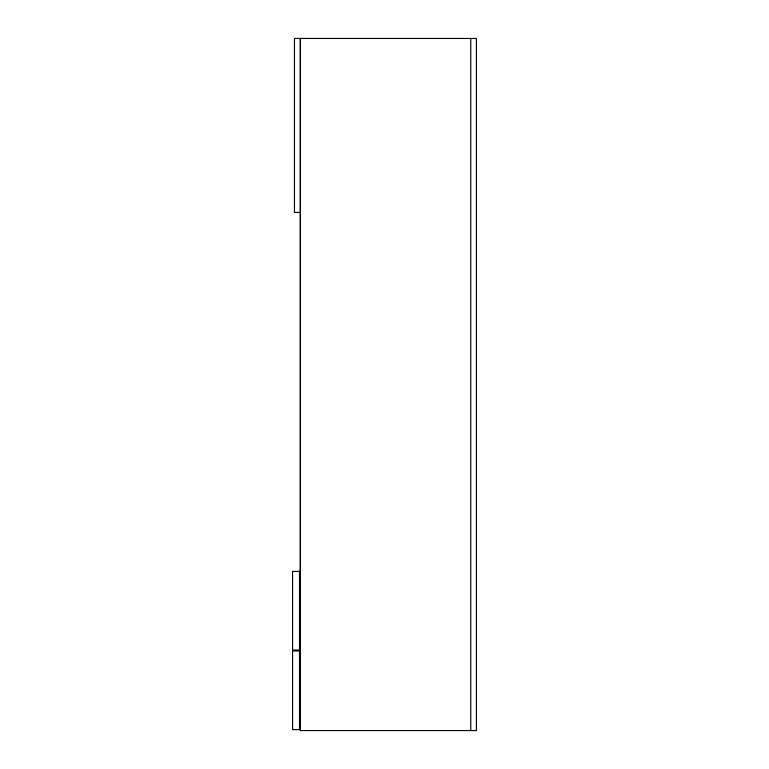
<?xml version="1.0" encoding="UTF-8"?>
<svg xmlns="http://www.w3.org/2000/svg" width="769" height="769" viewBox="0 0 769 769"><rect width="100%" height="100%" fill="white"/><g stroke="black" fill="none" stroke-linecap="round" stroke-linejoin="round"><path stroke-width="1.15" d="M300.227 212.417L294.46 212.417L294.46 38.45L476.424 38.45L476.424 730.55L300.256 730.55L300.256 38.45M299.497 650.959L292.576 650.959L292.576 729.608L299.497 729.608L299.497 650.334M470.763 38.45L470.763 730.55M300.439 38.45L300.439 730.55M299.497 571.367L292.576 571.367L292.576 650.016L299.497 650.016L299.497 571.367"/></g></svg>
